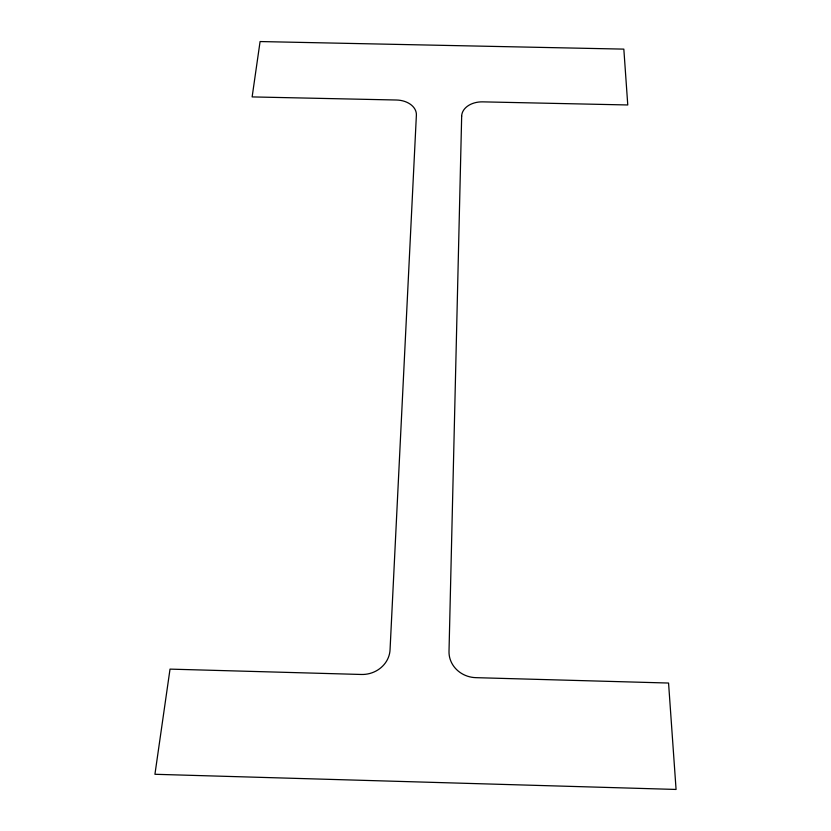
<?xml version="1.0" encoding="UTF-8"?>
<svg xmlns="http://www.w3.org/2000/svg" width="831" height="831" viewBox="0 0 831 831"><rect width="100%" height="100%" fill="white"/><g stroke="black" fill="none" stroke-linecap="round" stroke-linejoin="round"><path stroke-width="1.25" d="M461.672 116.143L449.01 651.442A27.226 25.179 7 0 0 475.893 677.66L668.56 683.04L676.07 789.45L154.93 774.284L170.023 669.121L361.371 674.471A27.226 25.086 -9.5 0 0 390.051 649.811L416.383 115.156A20.858 14.833 -1.1 0 0 396.439 100.011L252.136 96.915L260.082 41.55L623.832 49.122L627.769 104.966L482.718 101.86A20.889 14.854 1.8 0 0 461.672 116.143"/></g></svg>
